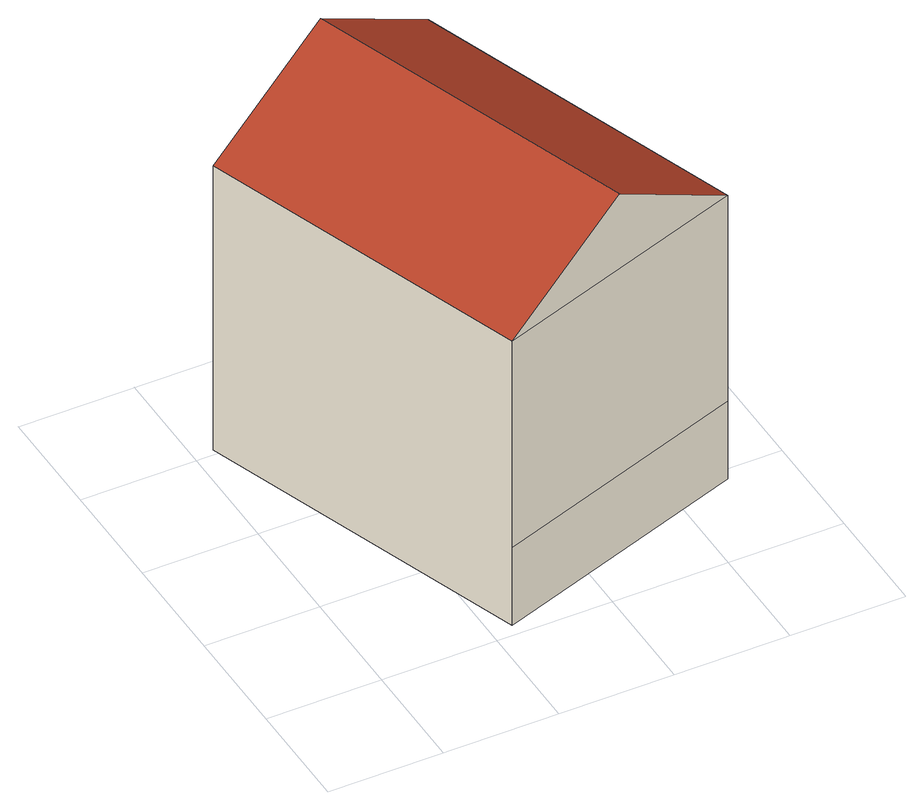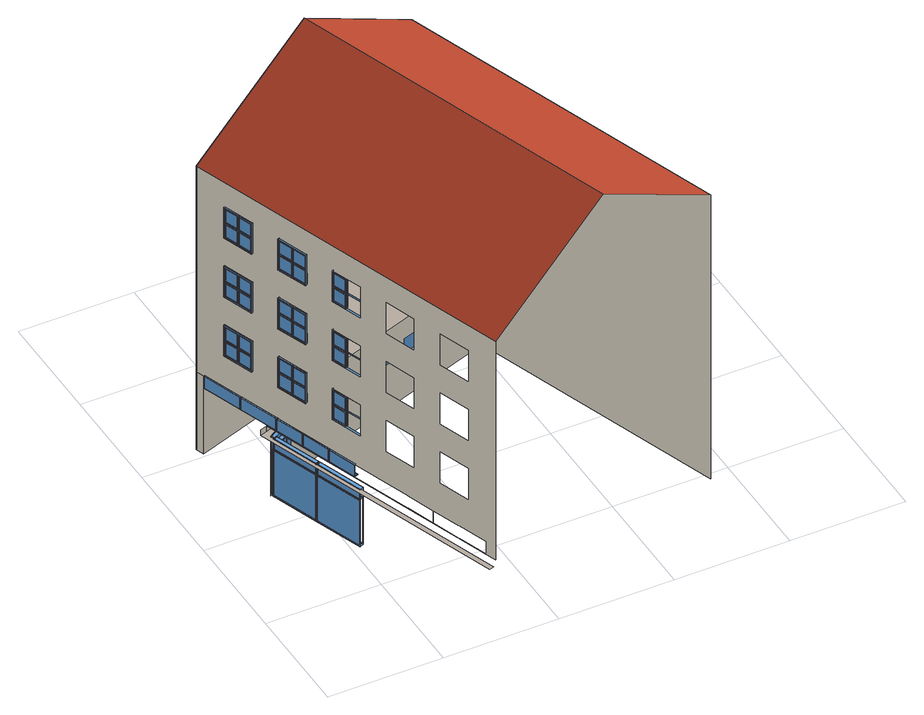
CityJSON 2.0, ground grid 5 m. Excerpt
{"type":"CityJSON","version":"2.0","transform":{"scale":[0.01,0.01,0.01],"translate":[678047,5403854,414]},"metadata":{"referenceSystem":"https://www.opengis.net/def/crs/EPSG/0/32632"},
"CityObjects":{
"building1":{"type":"Building","attributes":{"dataAvailable":"Sufficient","measuredHeight":17.63},"geometry":[{"type":"MultiSurface","lod":"3","boundaries":[[[0,1,2,3,4]],[[5,6,7,8]],[[2,9,10,3]],[[11,12,13,14]],[[1,15,16,2]],[[17,18,19,20]],[[21,7,6,22]],[[15,1,0,23]],[[9,2,16]],[[16,24,10,9]],[[25,26,27,28,8,7,21]],[[29,30,31,32,33,34,35,36,37,22,6,5,38,39],[18,17,20,19],[12,11,14,13]],[[40,41,42,43]],[[44,45,46,47]],[[48,49,50,51]],[[52,53,54,55]],[[56,57,41,40]],[[58,59,49,48]],[[60,61,45,44]],[[62,63,53,52]],[[64,65,39,38],[66,57,41,42],[67,61,45,46]],[[57,66,42,41],[50,49,59,68]],[[61,67,46,45],[54,53,63,69]],[[50,68,59,49]],[[54,69,63,53]],[[40,43,70,56],[71,58,48,51]],[[44,47,72,60],[73,62,52,55]],[[51,50,68,71]],[[43,42,66,70]],[[55,54,69,73]],[[47,46,67,72]],[[74,75,76,77],[78,79,80,81]],[[82,83,75,74],[84,85,86,87]],[[81,88,89,78]],[[75,90,91,76]],[[92,93,94,95,96,97,98,99,100,101,102,103,104,105]],[[106,107,108,109,110,111,112,113,114,115,116,117,118,119]],[[120,121,122,123,124,125,126,127,128,129,130,131,132,133]],[[79,134,135,80]],[[77,136,137,74]],[[138,139,98,97]],[[140,141,112,111]],[[142,143,126,125]],[[144,145,146,147]],[[148,149,150,151]],[[152,153,154,155]],[[100,139,138,95,94,145,144,101]],[[114,141,140,109,108,149,148,115]],[[128,143,142,123,122,153,152,129]],[[156,157,146,145]],[[158,159,138,97]],[[160,161,150,149]],[[162,163,140,111]],[[164,165,154,153]],[[166,167,142,125]],[[168,169,144,147]],[[170,171,98,139]],[[172,173,148,151]],[[174,175,112,141]],[[176,177,152,155]],[[178,179,126,143]],[[80,135,88,81]],[[74,137,90,75]],[[84,180,181,85]],[[169,144,145,156]],[[171,98,97,158]],[[173,148,149,160]],[[175,112,111,162]],[[177,152,153,164]],[[179,126,125,166]],[[157,146,147,168]],[[159,138,139,170]],[[161,150,151,172]],[[163,140,141,174]],[[165,154,155,176]],[[167,142,143,178]],[[182,183,83,82],[184,185,186,187]],[[171,188,99,98]],[[169,189,101,144]],[[175,190,113,112]],[[173,191,115,148]],[[179,192,127,126]],[[177,193,129,152]],[[194,170,139,100]],[[195,168,147,102]],[[196,174,141,114]],[[197,172,151,116]],[[198,178,143,128]],[[199,176,155,130]],[[103,200,201,202,203,204,104]],[[117,205,206,207,208,209,118]],[[131,210,211,212,213,214,132]],[[215,216,203,202]],[[217,218,208,207]],[[219,220,213,212]],[[83,221,90,75]],[[87,222,180,84]],[[223,224,225,226],[227,228,229,230]],[[156,169,168,157]],[[171,170,159,158]],[[160,173,172,161]],[[175,174,163,162]],[[164,177,176,165]],[[179,178,167,166]],[[169,156,159,170]],[[173,160,163,174]],[[177,164,167,178]],[[231,232,233,234],[235,236,237,238]],[[189,195,102,101]],[[188,194,100,99]],[[191,197,116,115]],[[190,196,114,113]],[[193,199,130,129]],[[192,198,128,127]],[[85,181,239,86]],[[189,101,100,194]],[[191,115,114,196]],[[193,129,128,198]],[[74,137,240,82]],[[241,242,243,244]],[[245,246,247,248]],[[249,250,251,252]],[[189,169,170,194]],[[194,170,171,188]],[[195,168,169,189]],[[191,173,174,196]],[[196,174,175,190]],[[197,172,173,191]],[[193,177,178,198]],[[198,178,179,192]],[[199,176,177,193]],[[253,244,241,254]],[[255,248,245,256]],[[257,252,249,258]],[[159,158,259,260]],[[157,156,261,262]],[[163,162,263,264]],[[161,160,265,266]],[[167,166,267,268]],[[165,164,269,270]],[[169,168,271,272]],[[171,170,273,274]],[[173,172,275,276]],[[175,174,277,278]],[[177,176,279,280]],[[179,178,281,282]],[[86,239,222,87]],[[83,221,240,82]],[[184,283,284,185]],[[168,195,285,271]],[[170,194,286,273]],[[172,197,287,275]],[[174,196,288,277]],[[176,199,289,279]],[[178,198,290,281]],[[39,65,291,292,293,29]],[[188,171,274,294]],[[189,169,272,295]],[[190,175,278,296]],[[191,173,276,297]],[[192,179,282,298]],[[193,177,280,299]],[[244,243,300,253]],[[248,247,301,255]],[[252,251,302,257]],[[303,304,305,306],[307,308,309,310]],[[254,311,312,313,314,315,242,241]],[[256,316,317,318,319,320,246,245]],[[258,321,322,323,324,325,250,249]],[[183,326,221,83]],[[187,327,283,184]],[[194,188,294,286]],[[195,189,295,285]],[[196,190,296,288]],[[197,191,297,287]],[[198,192,298,290]],[[199,193,299,289]],[[88,89,134,135]],[[136,91,90,137],[88,135,134,89]],[[328,329,330,311]],[[331,332,333,334]],[[335,336,337,316]],[[338,339,340,341]],[[342,343,344,321]],[[345,346,347,348]],[[185,284,349,186]],[[82,240,350,182]],[[254,311,330,334,333,351,352,353,354,355,314,315,356,357]],[[256,316,337,341,340,358,359,360,361,362,319,320,363,364]],[[258,321,344,348,347,365,366,367,368,369,324,325,370,371]],[[331,334,330,329]],[[338,341,337,336]],[[345,348,344,343]],[[372,373,352,351]],[[374,375,359,358]],[[376,377,366,365]],[[378,379,312,313]],[[380,381,317,318]],[[382,383,322,323]],[[224,384,385,225]],[[254,357,386,387,253]],[[256,364,388,389,255]],[[258,371,390,391,257]],[[230,392,393,227]],[[329,394,379,330]],[[332,395,351,333]],[[336,396,381,337]],[[339,397,358,340]],[[343,398,383,344]],[[346,399,365,347]],[[232,400,401,233]],[[238,402,403,235]],[[354,373,372,334,330,379,378,355]],[[361,375,374,341,337,381,380,362]],[[368,377,376,348,344,383,382,369]],[[404,331,334,372]],[[405,328,311,312]],[[406,338,341,374]],[[407,335,316,317]],[[408,345,348,376]],[[409,342,321,322]],[[186,349,327,187]],[[394,405,312,379]],[[395,404,372,351]],[[396,407,317,381]],[[397,406,374,358]],[[398,409,322,383]],[[399,408,376,365]],[[182,350,326,183]],[[228,410,411,229]],[[305,412,413,306]],[[226,414,415,223]],[[236,416,417,237]],[[418,419,378,313]],[[420,421,352,373]],[[422,423,380,318]],[[424,425,359,375]],[[426,427,382,323]],[[428,429,366,377]],[[307,430,431,308]],[[234,432,433,231]],[[434,435,224,223],[436,437,438,439]],[[440,441,232,231],[442,443,444,445]],[[419,378,379,394]],[[421,352,351,395]],[[423,380,381,396]],[[425,359,358,397]],[[427,382,383,398]],[[429,366,365,399]],[[405,312,313,418]],[[404,372,373,420]],[[407,317,318,422]],[[406,374,375,424]],[[409,322,323,426]],[[408,376,377,428]],[[331,404,394,329]],[[332,395,404,331]],[[329,394,405,328]],[[338,406,396,336]],[[339,397,406,338]],[[336,396,407,335]],[[345,408,398,343]],[[346,399,408,345]],[[343,398,409,342]],[[421,446,353,352]],[[419,447,355,378]],[[425,448,360,359]],[[423,449,362,380]],[[429,450,367,366]],[[427,451,369,382]],[[356,452,386,357]],[[363,453,388,364]],[[370,454,390,371]],[[455,420,373,354]],[[456,418,313,314]],[[457,424,375,361]],[[458,422,318,319]],[[459,428,377,368]],[[460,426,323,324]],[[315,242,243,300,461,452,356]],[[320,246,247,301,462,453,363]],[[325,250,251,302,463,454,370]],[[253,387,461,300]],[[255,389,462,301]],[[257,391,463,302]],[[329,328,464,465]],[[332,331,466,467]],[[336,335,468,469]],[[339,338,470,471]],[[343,342,472,473]],[[346,345,474,475]],[[222,180,181,239]],[[394,419,418,405]],[[421,420,404,395]],[[396,423,422,407]],[[425,424,406,397]],[[398,427,426,409]],[[429,428,408,399]],[[137,90,221,240],[222,239,181,180]],[[419,394,404,420]],[[423,396,406,424]],[[427,398,408,428]],[[447,456,314,355]],[[446,455,354,353]],[[449,458,319,362]],[[448,457,361,360]],[[451,460,324,369]],[[450,459,368,367]],[[304,476,412,305]],[[310,477,430,307]],[[229,411,392,230]],[[237,417,402,238]],[[331,404,478,466]],[[328,405,479,464]],[[338,406,480,470]],[[335,407,481,468]],[[345,408,482,474]],[[342,409,483,472]],[[26,25,304,303],[484,485,486,487]],[[447,355,354,455]],[[449,362,361,457]],[[451,369,368,459]],[[223,415,384,224]],[[231,433,400,232]],[[436,488,489,437]],[[442,490,491,443]],[[395,332,467,492]],[[394,329,465,493]],[[397,339,471,494]],[[396,336,469,495]],[[399,346,475,496]],[[398,343,473,497]],[[498,499,500,501]],[[502,503,504,505]],[[506,507,508,509]],[[447,419,420,455]],[[455,420,421,446]],[[456,418,419,447]],[[449,423,424,457]],[[457,424,425,448]],[[458,422,423,449]],[[451,427,428,459]],[[459,428,429,450]],[[460,426,427,451]],[[308,431,510,309]],[[306,413,511,303]],[[512,501,498,513]],[[514,505,502,515]],[[516,509,506,517]],[[404,395,492,478]],[[405,394,493,479]],[[406,397,494,480]],[[407,396,495,481]],[[408,399,496,482]],[[409,398,497,483]],[[419,418,518,519]],[[421,420,520,521]],[[423,422,522,523]],[[425,424,524,525]],[[427,426,526,527]],[[429,428,528,529]],[[34,33,32,31]],[[22,37,36,35]],[[418,456,530,518]],[[420,455,531,520]],[[422,458,532,522]],[[424,457,533,524]],[[426,460,534,526]],[[428,459,535,528]],[[386,452,461,387],[466,478,492,467],[493,465,464,479],[536,519,518,530],[520,531,537,521]],[[388,453,462,389],[470,480,494,471],[495,469,468,481],[538,523,522,532],[524,533,539,525]],[[390,454,463,391],[474,482,496,475],[497,473,472,483],[540,527,526,534],[528,535,541,529]],[[446,421,521,537]],[[447,419,519,536]],[[448,425,525,539]],[[449,423,523,538]],[[450,429,529,541]],[[451,427,527,540]],[[501,500,542,512]],[[505,504,543,514]],[[509,508,544,516]],[[435,545,384,224]],[[439,546,488,436]],[[445,547,490,442]],[[441,548,400,232]],[[309,510,477,310]],[[303,511,476,304]],[[513,549,550,551,552,553,499,498]],[[515,554,555,556,557,558,503,502]],[[517,559,560,561,562,563,507,506]],[[484,564,565,485]],[[455,446,537,531]],[[456,447,536,530]],[[457,448,539,533]],[[458,449,538,532]],[[459,450,541,535]],[[460,451,540,534]],[[327,283,284,349]],[[240,221,326,350],[327,349,284,283]],[[566,567,568,549]],[[569,570,571,572]],[[573,574,575,554]],[[576,577,578,579]],[[580,581,582,559]],[[583,584,585,586]],[[437,489,587,438]],[[223,415,588,434]],[[443,491,589,444]],[[231,433,590,440]],[[513,549,568,572,571,591,592,593,594,595,552,553,596,597]],[[515,554,575,579,578,598,599,600,601,602,557,558,603,604]],[[517,559,582,586,585,605,606,607,608,609,562,563,610,611]],[[569,572,568,567]],[[576,579,575,574]],[[583,586,582,581]],[[612,613,592,591]],[[614,615,599,598]],[[616,617,606,605]],[[618,619,550,551]],[[620,621,555,556]],[[622,623,560,561]],[[513,597,624,625,512]],[[515,604,626,627,514]],[[517,611,628,629,516]],[[567,630,619,568]],[[570,631,591,571]],[[574,632,621,575]],[[577,633,598,578]],[[581,634,623,582]],[[584,635,605,585]],[[594,613,612,572,568,619,618,595]],[[601,615,614,579,575,621,620,602]],[[608,617,616,586,582,623,622,609]],[[15,21,22,412,413,31,30,636,24,16],[637,638,639,640],[641,642,643,644],[645,646,647,648],[350,326,649,650],[651,652,653,654],[655,656,657,658],[209,659,218,208],[660,661,662,663],[664,665,666,667],[204,668,216,203],[453,388,389,462],[669,670,624,625],[463,454,390,391],[671,672,628,629],[673,674,675,676],[677,678,679,680],[213,214,681,220],[452,386,387,461],[682,683,626,627]],[[684,569,572,612]],[[685,566,549,550]],[[686,576,579,614]],[[687,573,554,555]],[[688,583,586,616]],[[689,580,559,560]],[[392,393,410,411]],[[414,385,384,415],[392,411,410,393]],[[402,403,416,417]],[[432,401,400,433],[402,417,416,403]],[[25,21,476,304]],[[487,690,564,484]],[[630,685,550,619]],[[631,684,612,591]],[[632,687,555,621]],[[633,686,614,598]],[[634,689,560,623]],[[635,688,616,605]],[[691,692,618,551]],[[693,694,592,613]],[[695,696,620,556]],[[697,698,599,615]],[[699,700,622,561]],[[701,702,606,617]],[[485,565,703,486]],[[303,511,27,26]],[[692,618,619,630]],[[694,592,591,631]],[[696,620,621,632]],[[698,599,598,633]],[[700,622,623,634]],[[702,606,605,635]],[[685,550,551,691]],[[684,612,613,693]],[[687,555,556,695]],[[686,614,615,697]],[[689,560,561,699]],[[688,616,617,701]],[[569,684,630,567]],[[570,631,684,569]],[[567,630,685,566]],[[576,686,632,574]],[[577,633,686,576]],[[574,632,687,573]],[[583,688,634,581]],[[584,635,688,583]],[[581,634,689,580]],[[694,704,593,592]],[[692,705,595,618]],[[698,706,600,599]],[[696,707,602,620]],[[702,708,607,606]],[[700,709,609,622]],[[596,670,624,597]],[[603,683,626,604]],[[610,672,628,611]],[[438,587,546,439]],[[444,589,547,445]],[[434,588,545,435]],[[440,590,548,441]],[[710,693,613,594]],[[711,691,551,552]],[[712,697,615,601]],[[713,695,556,557]],[[714,701,617,608]],[[715,699,561,562]],[[553,499,500,542,669,670,596]],[[558,503,504,543,682,683,603]],[[563,507,508,544,671,672,610]],[[512,625,669,542]],[[514,627,682,543]],[[516,629,671,544]],[[567,566,716,717]],[[570,569,718,719]],[[574,573,720,721]],[[577,576,722,723]],[[581,580,724,725]],[[584,583,726,727]],[[630,692,691,685]],[[632,696,695,687]],[[634,700,699,689]],[[694,693,684,631]],[[698,697,686,633]],[[702,701,688,635]],[[692,630,684,693]],[[696,632,686,697]],[[700,634,688,701]],[[705,711,552,595]],[[704,710,594,593]],[[707,713,557,602]],[[706,712,601,600]],[[709,715,562,609]],[[708,714,608,607]],[[477,430,431,510]],[[413,412,476,511],[477,510,431,430]],[[705,595,594,710]],[[707,602,601,712]],[[709,609,608,714]],[[569,684,728,718]],[[566,685,729,716]],[[576,686,730,722]],[[573,687,731,720]],[[583,688,732,726]],[[580,689,733,724]],[[486,703,690,487]],[[26,27,21,25]],[[631,570,719,734]],[[630,567,717,735]],[[633,577,723,736]],[[632,574,721,737]],[[635,584,727,738]],[[634,581,725,739]],[[705,692,693,710]],[[710,693,694,704]],[[711,691,692,705]],[[707,696,697,712]],[[712,697,698,706]],[[713,695,696,707]],[[709,700,701,714]],[[714,701,702,708]],[[715,699,700,709]],[[71,68,59,58]],[[73,69,63,62]],[[684,631,734,728]],[[685,630,735,729]],[[686,633,736,730]],[[687,632,737,731]],[[688,635,738,732]],[[689,634,739,733]],[[692,691,740,741]],[[694,693,742,743]],[[696,695,744,745]],[[698,697,746,747]],[[700,699,748,749]],[[702,701,750,751]],[[691,711,752,740]],[[693,710,753,742]],[[695,713,754,744]],[[697,712,755,746]],[[699,715,756,748]],[[701,714,757,750]],[[624,670,669,625],[718,728,734,719],[735,717,716,729],[758,741,740,752],[742,753,759,743]],[[626,683,682,627],[722,730,736,723],[737,721,720,731],[760,745,744,754],[746,755,761,747]],[[628,672,671,629],[726,732,738,727],[739,725,724,733],[762,749,748,756],[750,757,763,751]],[[70,66,57,56]],[[704,694,743,759]],[[705,692,741,758]],[[706,698,747,761]],[[707,696,745,760]],[[708,702,751,763]],[[709,700,749,762]],[[72,67,61,60]],[[710,704,759,753]],[[711,705,758,752]],[[712,706,761,755]],[[713,707,760,754]],[[714,708,763,757]],[[715,709,762,756]],[[546,488,489,587]],[[415,384,545,588],[546,587,489,488]],[[547,490,491,589]],[[433,400,548,590],[547,589,491,490]],[[690,564,565,703]],[[511,476,21,27],[690,703,565,564]],[[21,15,23,28,27]],[[30,29,293,764]]],"semantics":{"surfaces":[{"type":"WallSurface"},{"type":"ClosureSurface"},{"type":"RoofSurface","klumMaterialClass":"Ceramic","klumMaterialIndex":"D201","materialUncertainty":0.3},{"type":"Window"},{"type":"OuterCeilingSurface"}],"values":[0,1,2,3,0,3,4,0,0,2,0,0,3,3,3,3,3,3,3,3,0,3,3,3,3,3,3,3,3,3,3,3,3,3,3,3,3,3,3,3,3,3,3,3,3,3,3,3,3,3,3,3,3,3,3,3,3,3,3,3,3,3,3,3,3,3,3,3,3,3,3,3,3,3,3,3,3,3,3,3,3,3,3,3,3,3,3,3,3,3,3,3,3,3,3,3,3,3,3,3,3,3,3,3,3,3,3,3,3,3,3,3,3,3,3,3,3,3,3,3,3,3,3,3,3,3,3,3,3,3,3,3,3,3,3,3,3,3,3,3,3,3,3,3,3,3,3,3,3,3,3,3,3,3,3,4,3,3,3,3,3,3,3,3,3,3,3,3,3,3,3,3,3,3,3,3,3,3,3,3,3,3,3,3,3,3,3,3,3,3,3,3,3,3,3,3,3,3,3,3,3,3,3,3,3,3,3,3,3,3,3,3,3,3,3,3,3,3,3,3,3,3,3,3,3,3,3,3,3,3,3,3,3,3,3,3,3,3,3,3,3,3,3,3,3,3,3,3,3,3,3,3,3,3,3,3,3,3,3,3,3,3,3,3,3,3,3,3,3,3,3,3,3,3,3,3,3,3,3,3,3,3,3,3,3,3,3,3,3,3,3,3,3,3,3,3,3,3,3,3,3,3,3,3,3,3,3,3,3,3,3,3,3,3,3,3,3,3,3,3,3,3,3,3,3,3,3,3,3,3,3,3,3,3,3,3,3,3,3,3,3,3,3,3,3,3,3,3,3,3,3,3,3,3,3,3,3,3,3,3,3,0,0,3,3,3,3,3,3,3,3,3,3,3,3,3,3,3,3,3,3,3,3,3,3,3,3,3,3,3,3,3,3,3,3,3,3,3,3,3,3,3,3,3,3,3,3,3,3,3,3,3,3,3,3,3,3,3,3,3,3,3,3,3,3,3,3,3,3,3,3,3,3,0,3,3,3,3,3,3,3,3,3,3,3,3,3,3,3,3,3,3,3,3,3,3,3,3,3,3,3,3,3,3,3,3,3,3,3,3,3,3,3,3,3,3,3,3,3,3,3,3,3,3,3,3,3,3,3,3,3,3,3,3,3,3,3,3,3,3,3,3,3,3,3,3,3,3,3,3,3,3,3,3,3,3,3,3,3,3,3,3,3,3,3,3,3,3,3,3,3,3,3,3,3,3,3,3,3,3,3,3,3,3,3,3,3,3,3,3,3,3,3,3,3,3,3,3,3,3,3,3,3,3,3,3,3,3,3,3,3,3,3,3,3,3,3,3,3,3,3,3,3,3,3,3,3,3,3,3,3,3,3,3,3,3,3,3,0,0]}}]}
},
"vertices":[
[596,54,72],[596,54,456],[596,54,1469],[89,1527,1469],[89,1527,72],[483,403,72],[483,403,456],[590,92,456],[590,92,72],[1166,250,1835],[659,1723,1835],[888,542,290],[888,542,360],[756,496,360],[756,496,290],[1736,446,456],[1736,446,1469],[1063,602,289],[1063,602,359],[930,556,359],[930,556,289],[1724,482,456],[1617,793,456],[1736,446,72],[1229,1919,1469],[1708,476,456],[1708,476,396],[1724,482,396],[1724,482,72],[1617,793,366],[1617,793,392],[1617,793,396],[1601,787,396],[1601,787,397],[1617,793,397],[1617,793,454],[1601,787,454],[1601,787,456],[1509,755,72],[1509,755,366],[1502,771,313],[1512,757,313],[1512,757,363],[1502,771,363],[1503,772,81],[1512,758,81],[1512,758,312],[1503,772,312],[1504,773,362],[1513,758,362],[1513,758,314],[1504,773,314],[1504,773,307],[1514,759,307],[1514,759,87],[1504,773,87],[1606,841,313],[1616,826,313],[1605,839,362],[1614,825,362],[1607,841,81],[1616,826,81],[1605,840,307],[1614,825,307],[1618,828,72],[1618,828,366],[1616,826,363],[1616,826,312],[1614,825,314],[1614,825,87],[1606,841,363],[1605,839,314],[1607,841,312],[1605,840,87],[1496,1092,396],[1496,1092,455],[1452,1221,455],[1452,1221,396],[1452,1218,397],[1452,1218,454],[1495,1094,454],[1495,1094,397],[1540,963,396],[1540,963,455],[1497,1090,397],[1497,1090,454],[1539,966,454],[1539,966,397],[1511,1100,397],[1469,1224,397],[1512,1098,455],[1468,1226,455],[1451,1248,908],[1452,1244,908],[1452,1244,974],[1452,1244,981],[1452,1244,1047],[1474,1181,1047],[1475,1178,1047],[1497,1114,1047],[1497,1114,981],[1497,1114,974],[1497,1114,908],[1498,1111,908],[1498,1111,1054],[1451,1248,1054],[1451,1248,618],[1452,1244,618],[1452,1244,684],[1452,1244,691],[1452,1244,757],[1474,1181,757],[1475,1178,757],[1497,1114,757],[1497,1114,691],[1497,1114,684],[1497,1114,618],[1498,1111,618],[1498,1111,764],[1451,1248,764],[1451,1248,1198],[1452,1244,1198],[1452,1244,1264],[1452,1244,1271],[1452,1244,1337],[1474,1181,1337],[1475,1178,1337],[1497,1114,1337],[1497,1114,1271],[1497,1114,1264],[1497,1114,1198],[1498,1111,1198],[1498,1111,1344],[1451,1248,1344],[1469,1224,454],[1511,1100,454],[1468,1226,396],[1512,1098,396],[1474,1181,981],[1475,1178,981],[1474,1181,691],[1475,1178,691],[1474,1181,1271],[1475,1178,1271],[1475,1178,974],[1474,1181,974],[1474,1181,908],[1475,1178,908],[1475,1178,684],[1474,1181,684],[1474,1181,618],[1475,1178,618],[1475,1178,1264],[1474,1181,1264],[1474,1181,1198],[1475,1178,1198],[1478,1183,974],[1478,1183,908],[1478,1183,1047],[1478,1183,981],[1478,1183,684],[1478,1183,618],[1478,1183,757],[1478,1183,691],[1478,1183,1264],[1478,1183,1198],[1478,1183,1337],[1478,1183,1271],[1479,1179,908],[1479,1179,974],[1479,1179,981],[1479,1179,1047],[1479,1179,618],[1479,1179,684],[1479,1179,691],[1479,1179,757],[1479,1179,1198],[1479,1179,1264],[1479,1179,1271],[1479,1179,1337],[1513,1095,397],[1513,1095,454],[1584,835,396],[1584,835,455],[1541,961,397],[1541,961,454],[1584,837,454],[1584,837,397],[1501,1116,1047],[1501,1116,974],[1501,1116,757],[1501,1116,684],[1501,1116,1337],[1501,1116,1264],[1501,1116,981],[1501,1116,908],[1501,1116,691],[1501,1116,618],[1501,1116,1271],[1501,1116,1198],[1494,1109,907],[1494,1109,902],[1498,1111,902],[1506,1114,902],[1506,1114,1054],[1494,1109,617],[1494,1109,612],[1498,1111,612],[1506,1114,612],[1506,1114,764],[1494,1109,1197],[1494,1109,1192],[1498,1111,1192],[1506,1114,1192],[1506,1114,1344],[1451,1248,902],[1459,1251,902],[1451,1248,612],[1459,1251,612],[1451,1248,1192],[1459,1251,1192],[1556,969,455],[1556,971,397],[1524,1047,312],[1524,1047,362],[1451,1261,362],[1451,1261,312],[1452,1258,314],[1452,1258,362],[1523,1051,362],[1523,1051,314],[1525,1046,80],[1525,1046,311],[1451,1260,311],[1451,1260,80],[1453,1257,86],[1453,1257,306],[1523,1050,306],[1523,1050,86],[1556,971,454],[1556,969,396],[1538,980,1197],[1585,843,1197],[1585,843,1192],[1538,980,1192],[1538,980,907],[1585,843,907],[1585,843,902],[1538,980,902],[1538,980,617],[1585,843,617],[1585,843,612],[1538,980,612],[1543,981,1192],[1543,981,1198],[1543,981,902],[1543,981,908],[1543,981,612],[1543,981,618],[1482,1184,1047],[1482,1184,981],[1482,1184,974],[1482,1184,908],[1482,1184,757],[1482,1184,691],[1482,1184,684],[1482,1184,618],[1482,1184,1337],[1482,1184,1271],[1482,1184,1264],[1482,1184,1198],[1484,1180,908],[1484,1180,974],[1484,1180,981],[1484,1180,1047],[1484,1180,618],[1484,1180,684],[1484,1180,691],[1484,1180,757],[1484,1180,1198],[1484,1180,1264],[1484,1180,1271],[1484,1180,1337],[1557,967,397],[1557,967,454],[1505,1117,908],[1505,1117,981],[1505,1117,618],[1505,1117,691],[1505,1117,1198],[1505,1117,1271],[1241,1924,366],[1261,1930,366],[1649,804,366],[1505,1117,1047],[1505,1117,974],[1505,1117,757],[1505,1117,684],[1505,1117,1337],[1505,1117,1264],[1590,844,1192],[1590,844,902],[1590,844,612],[1646,657,396],[1646,657,456],[1585,833,456],[1585,833,396],[1586,830,397],[1586,830,454],[1645,660,454],[1645,660,397],[1544,978,1198],[1566,915,1198],[1567,911,1198],[1589,848,1198],[1590,844,1198],[1544,978,908],[1566,915,908],[1567,911,908],[1589,848,908],[1590,844,908],[1544,978,618],[1566,915,618],[1567,911,618],[1589,848,618],[1590,844,618],[1601,840,455],[1600,842,397],[1548,979,1198],[1548,979,1264],[1544,978,1264],[1548,979,1271],[1548,979,1337],[1544,978,1337],[1544,978,1271],[1548,979,908],[1548,979,974],[1544,978,974],[1548,979,981],[1548,979,1047],[1544,978,1047],[1544,978,981],[1548,979,618],[1548,979,684],[1544,978,684],[1548,979,691],[1548,979,757],[1544,978,757],[1544,978,691],[1600,842,454],[1601,840,396],[1566,915,1337],[1567,911,1337],[1589,848,1337],[1589,848,1271],[1589,848,1264],[1590,844,1344],[1543,981,1344],[1566,915,1047],[1567,911,1047],[1589,848,1047],[1589,848,981],[1589,848,974],[1590,844,1054],[1543,981,1054],[1566,915,757],[1567,911,757],[1589,848,757],[1589,848,691],[1589,848,684],[1590,844,764],[1543,981,764],[1566,915,1271],[1567,911,1271],[1566,915,981],[1567,911,981],[1566,915,691],[1567,911,691],[1567,911,1264],[1566,915,1264],[1567,911,974],[1566,915,974],[1567,911,684],[1566,915,684],[1541,1053,362],[1467,1267,362],[1551,984,1344],[1551,984,1192],[1551,984,1054],[1551,984,902],[1551,984,764],[1551,984,612],[1539,1057,314],[1468,1263,314],[1570,916,1264],[1570,916,1337],[1570,916,974],[1570,916,1047],[1570,916,684],[1570,916,757],[1541,1052,311],[1467,1266,311],[1540,1056,86],[1469,1262,86],[1570,916,1271],[1570,916,1198],[1570,916,981],[1570,916,908],[1570,916,691],[1570,916,618],[1468,1263,362],[1539,1057,362],[1601,839,456],[1601,839,396],[1467,1267,312],[1541,1053,312],[1469,1262,306],[1540,1056,306],[1571,912,1198],[1571,912,1264],[1571,912,1271],[1571,912,1337],[1571,912,908],[1571,912,974],[1571,912,981],[1571,912,1047],[1571,912,618],[1571,912,684],[1571,912,691],[1571,912,757],[1602,836,397],[1602,836,454],[1467,1266,80],[1541,1052,80],[1598,834,312],[1598,834,362],[1526,1044,314],[1526,1044,362],[1597,837,362],[1597,837,314],[1598,832,80],[1598,832,311],[1526,1043,86],[1526,1043,306],[1597,836,306],[1597,836,86],[1593,849,1337],[1593,849,1264],[1593,849,1047],[1593,849,974],[1593,849,757],[1593,849,684],[1598,847,1344],[1598,847,1054],[1598,847,764],[1593,849,1271],[1593,849,1198],[1593,849,981],[1593,849,908],[1593,849,691],[1593,849,618],[1598,847,1192],[1598,847,902],[1598,847,612],[1552,981,1198],[1552,981,1264],[1552,981,1271],[1552,981,1337],[1552,981,908],[1552,981,974],[1552,981,981],[1552,981,1047],[1552,981,618],[1552,981,684],[1552,981,691],[1552,981,757],[1662,662,456],[1661,665,397],[1574,917,1271],[1574,917,1198],[1574,917,981],[1574,917,908],[1574,917,691],[1574,917,618],[1647,654,397],[1647,654,454],[1706,479,454],[1706,479,397],[1542,1049,314],[1542,1049,362],[1542,1048,86],[1542,1048,306],[1574,917,1337],[1574,917,1264],[1574,917,1047],[1574,917,974],[1574,917,757],[1574,917,684],[1630,713,907],[1677,576,907],[1677,576,902],[1630,713,902],[1630,713,1197],[1677,576,1197],[1677,576,1192],[1630,713,1192],[1630,713,617],[1677,576,617],[1677,576,612],[1630,713,612],[1661,665,454],[1662,662,396],[1634,715,902],[1634,715,908],[1634,715,1192],[1634,715,1198],[1634,715,612],[1634,715,618],[1575,914,1198],[1575,914,1264],[1575,914,1271],[1575,914,1337],[1575,914,908],[1575,914,974],[1575,914,981],[1575,914,1047],[1575,914,618],[1575,914,684],[1575,914,691],[1575,914,757],[1597,851,1198],[1597,851,1271],[1597,851,908],[1597,851,981],[1597,851,618],[1597,851,691],[1597,851,1264],[1597,851,1337],[1597,851,974],[1597,851,1047],[1597,851,684],[1597,851,757],[1681,578,902],[1681,578,1192],[1681,578,612],[1614,839,362],[1613,843,314],[1613,842,86],[1615,838,311],[1636,711,908],[1657,648,908],[1658,645,908],[1680,582,908],[1681,578,908],[1636,711,1198],[1657,648,1198],[1658,645,1198],[1680,582,1198],[1681,578,1198],[1636,711,618],[1657,648,618],[1658,645,618],[1680,582,618],[1681,578,618],[1663,659,397],[1663,659,454],[1640,713,908],[1640,713,974],[1636,711,974],[1640,713,981],[1640,713,1047],[1636,711,1047],[1636,711,981],[1640,713,1198],[1640,713,1264],[1636,711,1264],[1640,713,1271],[1640,713,1337],[1636,711,1337],[1636,711,1271],[1640,713,618],[1640,713,684],[1636,711,684],[1640,713,691],[1640,713,757],[1636,711,757],[1636,711,691],[1613,843,362],[1614,839,312],[1613,842,306],[1615,838,80],[1657,648,1047],[1658,645,1047],[1680,582,1047],[1680,582,981],[1680,582,974],[1681,578,1054],[1634,715,1054],[1657,648,1337],[1658,645,1337],[1680,582,1337],[1680,582,1271],[1680,582,1264],[1681,578,1344],[1634,715,1344],[1657,648,757],[1658,645,757],[1680,582,757],[1680,582,691],[1680,582,684],[1681,578,764],[1634,715,764],[1657,648,981],[1658,645,981],[1657,648,1271],[1658,645,1271],[1657,648,691],[1658,645,691],[1658,645,974],[1657,648,974],[1658,645,1264],[1657,648,1264],[1658,645,684],[1657,648,684],[1643,718,1054],[1643,718,902],[1643,718,1344],[1643,718,1192],[1643,718,764],[1643,718,612],[1661,650,974],[1661,650,1047],[1661,650,1264],[1661,650,1337],[1661,650,684],[1661,650,757],[1229,1919,392],[1336,1610,397],[1379,1486,397],[1379,1486,454],[1336,1610,454],[1334,1615,454],[1292,1739,454],[1292,1739,397],[1334,1615,397],[1246,1870,455],[1246,1870,396],[1291,1741,396],[1291,1741,455],[1379,1484,455],[1379,1484,396],[1276,1784,764],[1276,1784,612],[1323,1646,612],[1323,1646,764],[1415,1380,612],[1415,1380,764],[1368,1517,764],[1368,1517,612],[1459,1251,764],[1323,1646,1054],[1276,1784,1054],[1276,1784,902],[1323,1646,902],[1415,1380,1054],[1368,1517,1054],[1368,1517,902],[1415,1380,902],[1459,1251,1054],[1690,581,902],[1690,581,1054],[1690,581,612],[1690,581,764],[1323,1646,1192],[1323,1646,1344],[1276,1784,1344],[1276,1784,1192],[1415,1380,1192],[1415,1380,1344],[1368,1517,1344],[1368,1517,1192],[1459,1251,1344],[1690,581,1192],[1690,581,1344],[1661,650,981],[1661,650,908],[1661,650,1271],[1661,650,1198],[1661,650,691],[1661,650,618],[1723,485,397],[1663,646,908],[1663,646,974],[1663,646,981],[1663,646,1047],[1663,646,1198],[1663,646,1264],[1663,646,1271],[1663,646,1337],[1663,646,618],[1663,646,684],[1663,646,691],[1663,646,757],[1723,485,454],[1684,583,1047],[1684,583,974],[1684,583,1337],[1684,583,1264],[1684,583,757],[1684,583,684],[1684,583,981],[1684,583,908],[1684,583,1271],[1684,583,1198],[1684,583,691],[1684,583,618],[1644,714,908],[1644,714,974],[1644,714,981],[1644,714,1047],[1644,714,1198],[1644,714,1264],[1644,714,1271],[1644,714,1337],[1644,714,618],[1644,714,684],[1644,714,691],[1644,714,757],[1666,651,981],[1666,651,908],[1666,651,1271],[1666,651,1198],[1666,651,691],[1666,651,618],[1666,651,1047],[1666,651,974],[1666,651,1337],[1666,651,1264],[1666,651,757],[1666,651,684],[1667,647,908],[1667,647,974],[1667,647,981],[1667,647,1047],[1667,647,1198],[1667,647,1264],[1667,647,1271],[1667,647,1337],[1667,647,618],[1667,647,684],[1667,647,691],[1667,647,757],[1689,584,908],[1689,584,981],[1689,584,1198],[1689,584,1271],[1689,584,618],[1689,584,691],[1689,584,974],[1689,584,1047],[1689,584,1264],[1689,584,1337],[1689,584,684],[1689,584,757],[1649,804,392]
]}
